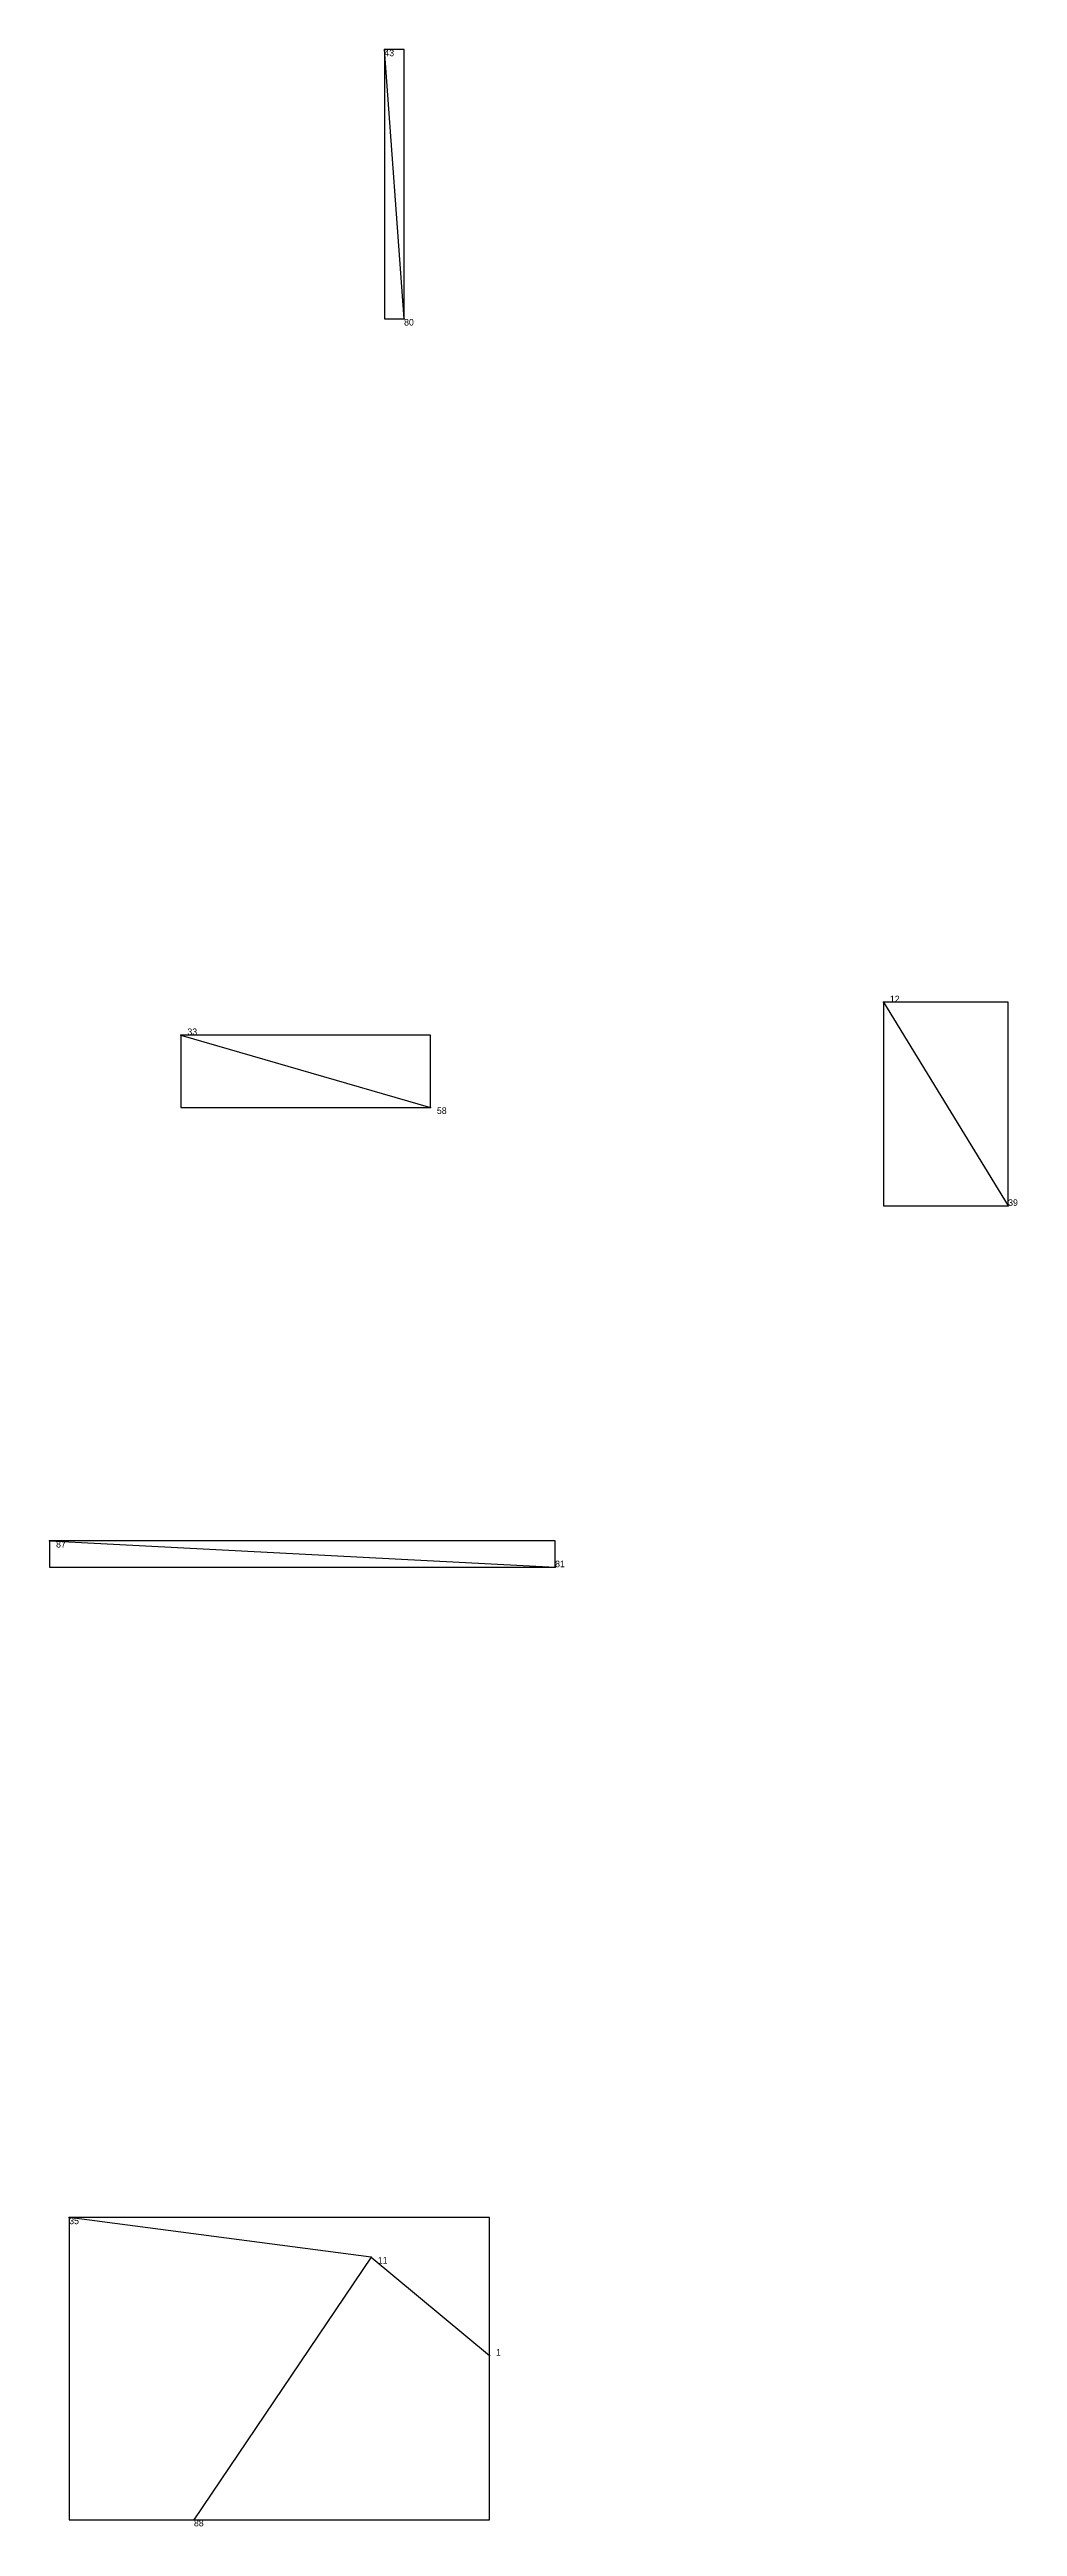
# Model space of a CAD drawing. Extents: x 0.01 to 1.001, y 0.007 to 0.988.
# Drawn here: x 0.051 to 0.1984, y 0.557 to 0.934 of the extents above; entities that cross this region are included whole.
import ezdxf

# ---------------------------------------------------------------- set-up
doc = ezdxf.new("R2010")
doc.units = 0
for name, color, linetype in [('Clients', 3, 'CONTINUOUS'), ('Facilities', 3, 'CONTINUOUS'), ('Facilities_lines', 3, 'CONTINUOUS'), ('Min_max_boxes', 1, 'CONTINUOUS'), ('Normals', 1, 'CONTINUOUS'), ('Source_points', 5, 'CONTINUOUS'), ('Text', 3, 'CONTINUOUS')]:
    doc.layers.add(name, color=color, linetype=linetype)

msp = doc.modelspace()

# ---------------------------------------------------------------- linework, layer by layer
at = {"layer": 'Clients', "color": 5}
for p in [(0.102, 0.934), (0.109, 0.773), (0.197, 0.758), (0.128, 0.703), (0.054, 0.604), (0.118, 0.583), (0.073, 0.558)]:
    msp.add_point(p, dxfattribs=at)
at = {"layer": 'Facilities', "color": 3}
for p in [(0.105, 0.893), (0.178, 0.789), (0.071, 0.784), (0.051, 0.707), (0.1, 0.598)]:
    msp.add_point(p, dxfattribs=at)
at = {"layer": 'Facilities_lines', "color": 3}
for p, q in [((0.105, 0.893), (0.102, 0.934)), ((0.178, 0.789), (0.197, 0.758)), ((0.071, 0.784), (0.109, 0.773)), ((0.051, 0.707), (0.128, 0.703)), ((0.1, 0.598), (0.054, 0.604)), ((0.1, 0.598), (0.073, 0.558)), ((0.1, 0.598), (0.118, 0.583))]:
    msp.add_line(p, q, dxfattribs=at)
at = {"layer": 'Min_max_boxes', "color": 1}
for p, q in [((0.105, 0.934), (0.102, 0.934)), ((0.102, 0.934), (0.102, 0.893)), ((0.105, 0.934), (0.102, 0.934)), ((0.102, 0.934), (0.102, 0.893)), ((0.102, 0.934), (0.102, 0.934)), ((0.105, 0.893), (0.105, 0.934)), ((0.105, 0.893), (0.105, 0.934)), ((0.105, 0.934), (0.105, 0.934)), ((0.102, 0.893), (0.105, 0.893)), ((0.102, 0.893), (0.105, 0.893)), ((0.102, 0.893), (0.102, 0.893)), ((0.105, 0.893), (0.105, 0.893)), ((0.197, 0.789), (0.178, 0.789)), ((0.178, 0.789), (0.178, 0.758)), ((0.197, 0.789), (0.178, 0.789)), ((0.178, 0.789), (0.178, 0.758)), ((0.178, 0.789), (0.178, 0.789)), ((0.197, 0.758), (0.197, 0.789)), ((0.197, 0.758), (0.197, 0.789)), ((0.197, 0.789), (0.197, 0.789)), ((0.109, 0.784), (0.071, 0.784)), ((0.071, 0.784), (0.071, 0.773)), ((0.109, 0.784), (0.071, 0.784)), ((0.071, 0.784), (0.071, 0.773)), ((0.071, 0.784), (0.071, 0.784)), ((0.109, 0.773), (0.109, 0.784)), ((0.109, 0.773), (0.109, 0.784)), ((0.109, 0.784), (0.109, 0.784)), ((0.071, 0.773), (0.109, 0.773)), ((0.071, 0.773), (0.109, 0.773)), ((0.071, 0.773), (0.071, 0.773)), ((0.109, 0.773), (0.109, 0.773)), ((0.178, 0.758), (0.197, 0.758)), ((0.178, 0.758), (0.197, 0.758)), ((0.178, 0.758), (0.178, 0.758)), ((0.197, 0.758), (0.197, 0.758)), ((0.128, 0.707), (0.051, 0.707)), ((0.051, 0.707), (0.051, 0.703)), ((0.128, 0.707), (0.051, 0.707)), ((0.051, 0.707), (0.051, 0.703)), ((0.051, 0.707), (0.051, 0.707)), ((0.128, 0.703), (0.128, 0.707)), ((0.128, 0.703), (0.128, 0.707)), ((0.128, 0.707), (0.128, 0.707)), ((0.051, 0.703), (0.128, 0.703)), ((0.051, 0.703), (0.128, 0.703)), ((0.051, 0.703), (0.051, 0.703)), ((0.128, 0.703), (0.128, 0.703)), ((0.118, 0.604), (0.054, 0.604)), ((0.054, 0.604), (0.054, 0.558)), ((0.118, 0.604), (0.054, 0.604)), ((0.054, 0.604), (0.054, 0.558)), ((0.054, 0.604), (0.054, 0.604)), ((0.118, 0.558), (0.118, 0.604)), ((0.118, 0.558), (0.118, 0.604)), ((0.118, 0.604), (0.118, 0.604)), ((0.054, 0.558), (0.118, 0.558)), ((0.054, 0.558), (0.118, 0.558)), ((0.054, 0.558), (0.054, 0.558)), ((0.118, 0.558), (0.118, 0.558))]:
    msp.add_line(p, q, dxfattribs=at)
at = {"layer": 'Normals', "color": 1}
for p, q in [((0.102, 0.934), (0.102, 0.934, 0.1)), ((0.105, 0.893), (0.105, 0.893, 0.1)), ((0.178, 0.789), (0.178, 0.789, 0.1)), ((0.071, 0.784), (0.071, 0.784, 0.1)), ((0.109, 0.773), (0.109, 0.773, 0.1)), ((0.197, 0.758), (0.197, 0.758, 0.1)), ((0.051, 0.707), (0.051, 0.707, 0.1)), ((0.128, 0.703), (0.128, 0.703, 0.1)), ((0.054, 0.604), (0.054, 0.604, 0.1)), ((0.1, 0.598), (0.1, 0.598, 0.1)), ((0.118, 0.583), (0.118, 0.583, 0.1)), ((0.073, 0.558), (0.073, 0.558, 0.1))]:
    msp.add_line(p, q, dxfattribs=at)
at = {"layer": 'Source_points', "color": 5}
for p in [(0.102, 0.934), (0.105, 0.893), (0.178, 0.789), (0.071, 0.784), (0.109, 0.773), (0.197, 0.758), (0.051, 0.707), (0.128, 0.703), (0.054, 0.604), (0.1, 0.598), (0.118, 0.583), (0.073, 0.558)]:
    msp.add_point(p, dxfattribs=at)

# ---------------------------------------------------------------- texts
at = {"layer": 'Text', "color": 3}
for s, p in [('43', (0.102, 0.933)), ('80', (0.105, 0.892)), ('12', (0.179, 0.789)), ('33', (0.072, 0.784)), ('58', (0.11, 0.772)), ('39', (0.197, 0.758)), ('87', (0.052, 0.706)), ('81', (0.128, 0.703)), ('35', (0.054, 0.603)), ('11', (0.101, 0.597)), ('1', (0.119, 0.583)), ('88', (0.073, 0.557))]:
    msp.add_text(s, height=0.001, dxfattribs=at).set_placement(p)

doc.saveas('drawing.dxf')
